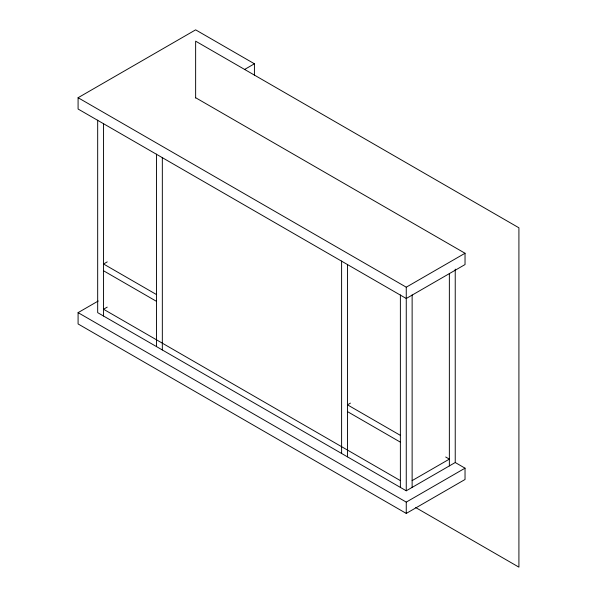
<?xml version="1.0" encoding="UTF-8"?>
<svg xmlns="http://www.w3.org/2000/svg" width="597" height="597" viewBox="0 0 597 597"><rect width="100%" height="100%" fill="white"/><g stroke="black" fill="none" stroke-linecap="round" stroke-linejoin="round"><path stroke-width="0.9" d="M195.637 97.721L465.033 253.255L465.033 264.561L406.258 298.5L78.088 109.027L78.088 97.721L195.637 29.85L254.419 63.782L254.419 75.095M244.755 69.364L254.419 63.782M107.229 261.882L103.557 264.001L156.459 294.545M455.354 462.585L465.033 468.175L465.033 479.488L406.258 513.42L78.088 323.955L78.088 312.641L98.214 301.022M107.229 307.127L103.557 309.246L400.378 480.615M78.088 97.721L406.258 287.187L465.033 253.255M350.417 403.132L347.484 404.826L400.378 435.37M412.131 480.615L449.362 459.123L445.69 457.003M97.677 120.191L97.677 312.641L406.258 490.794L455.235 462.518L455.235 269.135M78.088 312.641L406.258 502.107L465.033 468.175M103.557 270.784L156.459 301.328M347.484 411.617L400.378 442.153M415.721 507.577L518.912 567.15L518.912 227.8L195.637 41.163L195.637 98.027M449.362 273.456L449.362 465.914M412.131 294.948L412.131 487.406M406.258 287.187L406.258 490.794M406.258 502.107L406.258 513.42M400.378 294.948L400.378 487.406M347.484 264.411L347.484 456.862M341.603 261.016L341.603 453.466M162.332 157.518L162.332 349.969M156.459 154.123L156.459 346.573M103.557 123.579L103.557 316.037"/></g></svg>
